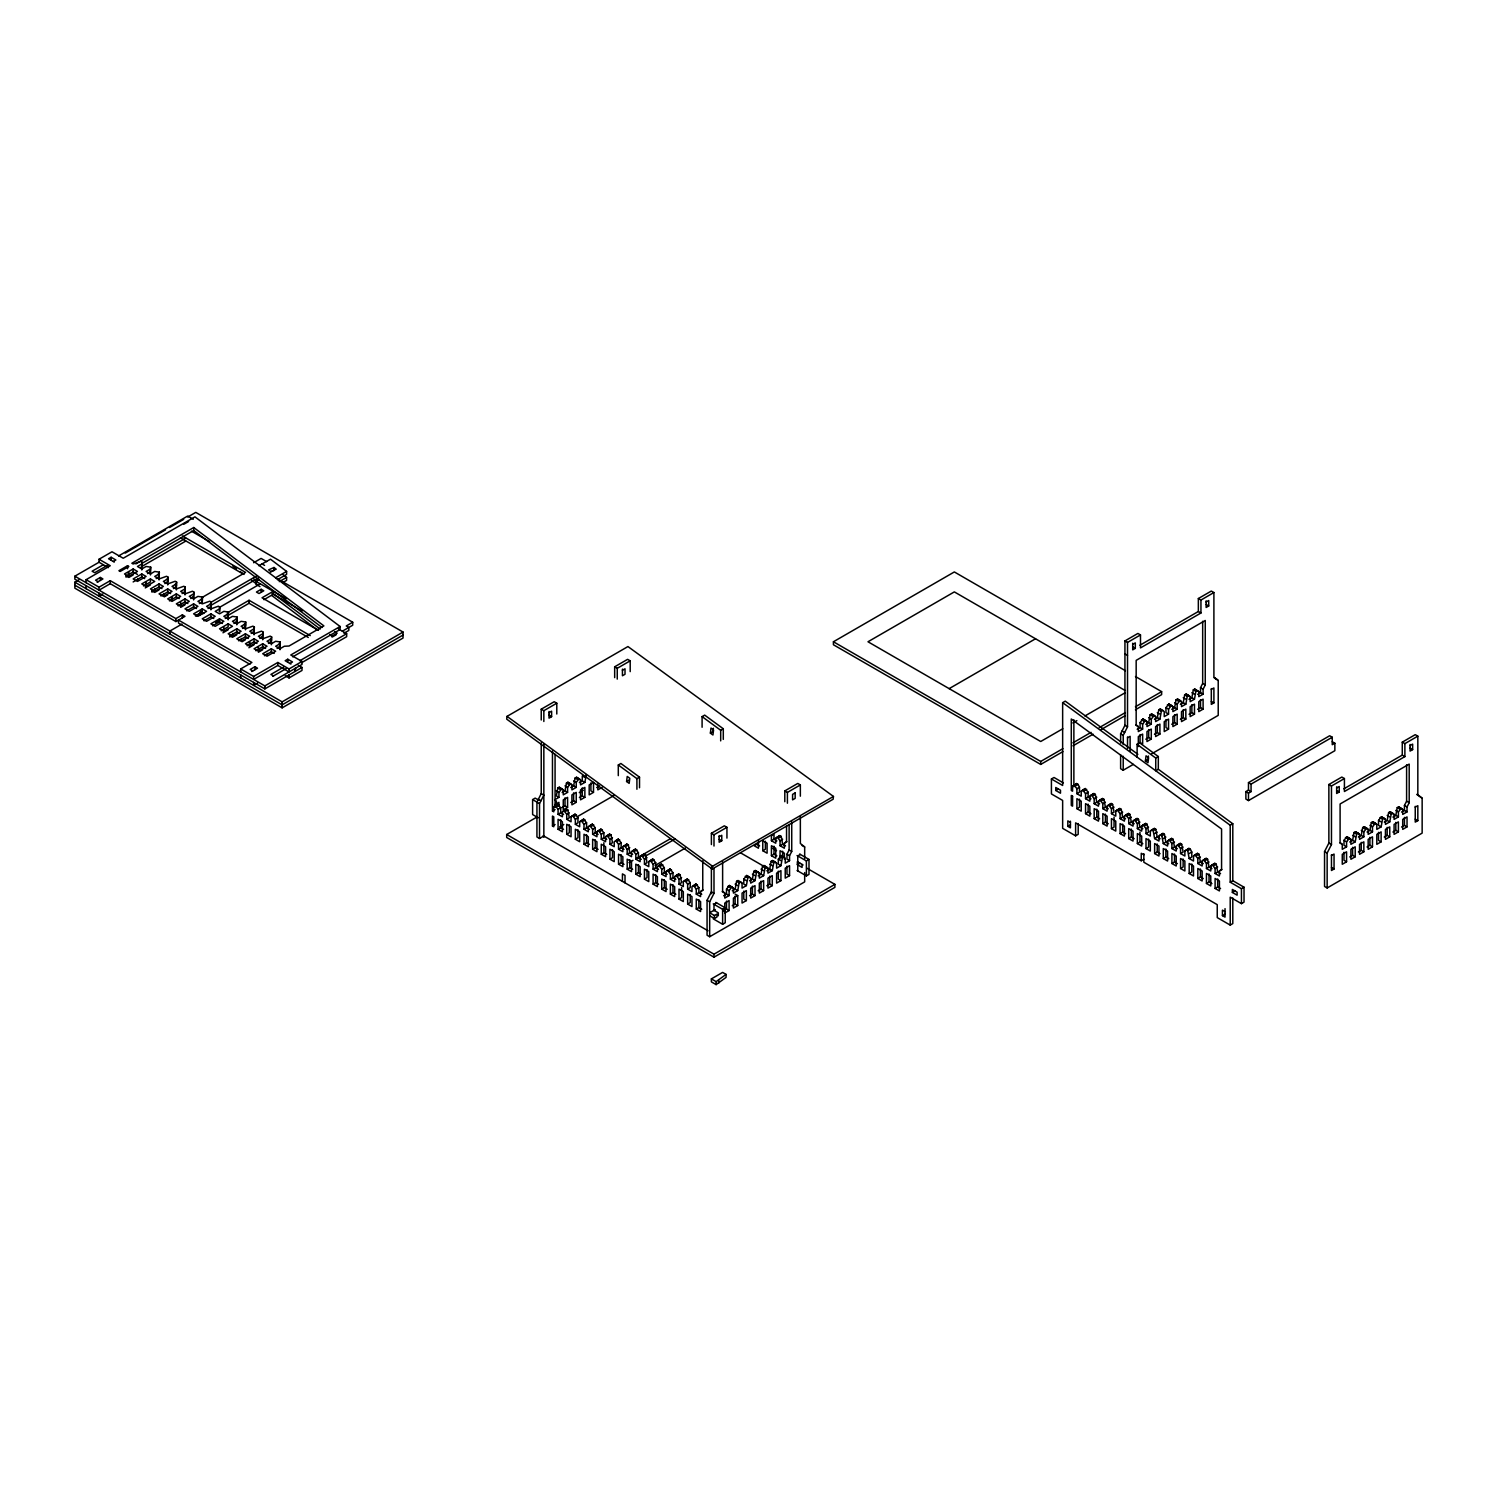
<?xml version="1.0" encoding="UTF-8"?>
<svg xmlns="http://www.w3.org/2000/svg" width="1497" height="1497" viewBox="0 0 1497 1497"><rect width="100%" height="100%" fill="white"/><g stroke="black" fill="none" stroke-linecap="round" stroke-linejoin="round"><path stroke-width="1.5" d="M507.034 716.371L506.697 719.14L712.216 869.027L833.137 799.23L833.473 796.46L627.954 646.554L507.034 716.371L712.553 866.258L712.216 869.027M626.588 781.49L627.224 776.419L629.788 778.309L629.17 783.38L626.588 781.49L629.189 779.993M710.383 733.118L711 728.047L713.564 729.937L712.946 735.008L710.383 733.118L712.965 731.621L713.377 728.253M1145.411 760.888L1146.047 755.817L1148.611 757.688L1147.974 762.759L1145.411 760.888L1148.012 759.391L1148.424 756.004M125.954 577.112L128.836 575.447L129.116 573.632L127.675 572.79M137.462 580.443L137.761 578.609M141.785 563.995L142.065 562.161L140.643 561.319L133.158 563.995L131.848 563.246L193.731 527.524L323.895 625.896L289.052 646.012L284.299 646.255L279.976 648.762L275.654 646.255L279.976 643.766L280.257 641.951L275.654 641.277L271.35 643.766L267.027 641.277L271.35 638.789L271.631 636.955L270.19 636.131L262.705 638.789L258.382 636.3L262.705 633.792L262.985 631.977L261.545 631.135L254.06 633.792L249.756 631.304L254.06 628.815L254.359 626.981L252.918 626.158L245.433 628.815L241.111 626.326L245.433 623.819L245.714 622.004L241.111 621.33L236.788 623.819L232.465 621.33L236.788 618.841L237.087 617.007L232.465 616.352L228.162 618.841L223.839 616.352L228.162 613.845L228.442 612.03L223.839 611.356L219.516 613.845L215.194 611.356L219.516 608.867L219.816 607.034L218.375 606.21L210.89 608.867L206.567 606.379L210.89 603.871L211.171 602.056L209.73 601.214L202.245 603.871L197.922 601.382L202.245 598.894L202.525 597.06L197.922 596.405L193.6 598.894L189.296 596.405L193.6 593.897L193.899 592.082L192.458 591.24L184.973 593.897L180.65 591.409L184.973 588.92L185.254 587.086L183.813 586.263L176.328 588.92L172.024 586.431L176.328 583.924L176.627 582.108L175.186 581.266L167.701 583.924L163.379 581.435L167.701 578.946L167.982 577.112L166.541 576.289L159.056 578.946L154.734 576.457L159.056 573.969L159.356 572.135L154.734 571.461L150.43 573.969L146.107 571.461L150.43 568.972L150.71 567.138L146.107 566.484L141.785 568.972L137.462 566.484L141.785 563.995L141.785 566.97L142.065 562.161M141.785 569.964L142.065 568.149L140.643 567.307M146.388 583.605L146.107 585.421L146.107 582.445M147.548 573.632L150.43 571.966L150.71 567.138M150.43 574.96L150.71 573.126L149.27 572.303M155.033 588.583L154.734 590.417L151.871 592.082M156.175 578.609L159.056 576.944L159.356 572.135M159.056 579.938L159.356 578.123L157.915 577.281M163.379 595.394L163.66 593.579M164.82 583.605L167.701 581.94L167.982 580.106L166.541 579.283M167.701 584.934L167.982 583.1L166.541 582.277M173.446 588.583L176.328 586.918L176.627 582.108M176.328 589.912L176.627 588.096L175.186 587.254M180.95 603.553L180.65 605.368L180.65 602.374M182.091 593.579L184.973 591.914L185.254 587.086M184.973 594.908L185.254 593.074L183.813 592.251M190.737 598.557L193.6 596.891L193.899 592.082M193.6 599.885L193.899 598.07L192.458 597.228M196.051 615.922L200.093 613.602L200.373 611.768L200.373 614.762L200.954 611.113M199.363 603.553L202.245 601.888L202.525 597.06M208.008 608.53L210.89 606.865L211.171 602.056M210.89 609.859L211.171 608.025L209.73 607.202M224.12 628.478L223.839 630.312L223.839 627.318M225.28 618.504L228.162 616.839L228.442 612.03M228.162 619.833L228.442 617.999L227.001 617.176M232.765 633.474L232.465 635.289L229.602 636.955M233.906 623.5L236.788 621.835L237.087 617.007M236.788 624.829L237.087 622.995L235.647 622.153M241.111 640.286L241.391 638.452M242.551 628.478L245.433 626.813L245.714 622.004M245.433 629.807L245.714 627.973L244.273 627.149M251.197 633.474L254.06 631.809L254.359 629.975M254.06 634.803L254.359 632.969L252.918 632.127M258.682 648.426L258.382 650.259L258.382 647.265M259.823 638.452L262.705 636.786L262.985 631.977M262.705 639.78L262.985 637.947L261.545 637.123M267.027 655.237L267.308 653.403M268.468 643.429L271.35 641.783L271.631 636.955M271.35 644.777L271.631 642.943L270.19 642.101M277.095 648.426L279.976 646.76L280.257 641.951M279.976 649.754L280.257 647.92L278.835 647.097M295.676 667.793L295.096 671.442L295.096 668.448M541.24 742.905L541.24 793.616L536.936 802.093L536.936 836.991L539.519 838.488L543.561 836.168M539.519 838.488L539.519 803.59L543.841 795.113L541.24 793.616M561.824 788.713L558.942 792.362L558.942 797.358L556.36 795.861L557.801 788.04L559.242 787.216L563.265 789.873L563.265 794.87L567.588 792.362L567.588 787.385L570.469 783.717L571.91 784.896L571.91 789.873L576.233 787.385L576.233 782.388L579.096 778.739L580.537 779.9L580.537 784.896L584.859 782.388L586.3 774.585M562.124 792.531L565.005 790.865L566.446 783.062L567.868 782.22L570.469 783.717M570.75 787.553L573.632 785.888L575.073 778.066L576.513 777.242L579.096 778.739M707.071 900.333L711.393 891.856L713.994 893.353L709.672 901.83L709.672 936.729L707.071 935.232L707.071 900.333L709.672 901.83M723.631 895.749L726.513 894.102L726.513 889.106L729.395 885.457L733.418 888.114L733.418 893.091L737.74 890.603L739.181 882.781L740.622 881.958L742.063 883.118L742.063 888.114L746.367 885.606L747.808 877.803L749.249 876.98L750.689 878.14L750.689 883.118L755.012 880.629L756.453 872.826L757.894 871.984L759.335 873.144L759.335 878.14L763.638 875.651L765.079 867.83L766.52 867.006L767.961 868.166L767.961 873.144L772.284 870.655L773.724 862.852L775.165 862.01L776.606 863.17L776.606 868.166L780.929 865.678L782.37 857.856L783.792 857.033L785.233 858.193L785.233 863.17L789.555 860.681L789.555 855.704L791.726 851.456L791.726 821.928M722.621 861.823L722.621 891.351L724.773 893.091L724.773 898.088L729.095 895.58L729.095 890.603L731.977 886.954M732.258 890.771L735.139 889.106L736.58 881.303L738.021 880.461L740.622 881.958M746.367 885.606L743.784 884.128L743.784 879.132L746.666 875.483L749.249 876.98M749.548 880.797L752.411 879.132L753.852 871.329L755.293 870.487L757.894 871.984M758.174 875.801L761.056 874.154L762.497 866.333L763.938 865.509L766.52 867.006M766.82 870.824L769.701 869.158L771.123 861.355L772.564 860.513L775.165 862.01M780.929 865.678L778.328 864.181L778.328 859.184L781.209 855.536L783.792 857.033M789.555 860.681L786.973 859.184L786.973 854.207L789.125 849.959L789.125 824.978M1120.617 743.13L1120.617 733.811L1124.939 725.334L1124.939 640.922L1137.888 633.437L1140.489 634.934L1140.489 647.902L1200.95 613.003L1200.95 600.035L1213.899 592.55L1213.899 676.981L1218.221 680.461L1218.221 715.379L1151.511 753.889M1123.218 744.627L1123.218 735.308L1127.522 726.831L1127.522 642.419L1140.489 634.934M1137.177 729.245L1140.059 727.579L1140.059 722.602L1142.941 718.934L1146.964 721.61L1146.964 726.588L1151.287 724.099L1151.287 719.103L1154.168 715.454L1155.609 716.614L1155.609 721.61L1159.913 719.103L1161.354 711.3L1162.795 710.457L1164.236 711.636L1164.236 716.614L1168.558 714.125L1168.558 709.129L1171.44 705.48L1172.881 706.64L1172.881 711.636L1177.185 709.129L1177.185 704.151L1180.066 700.502L1181.507 701.663L1181.507 706.64L1185.83 704.151L1187.271 696.33L1188.712 695.506L1190.152 696.666L1190.152 701.663L1194.475 699.155L1195.897 691.352L1197.338 690.529L1198.779 691.689L1198.779 696.666L1203.101 694.178L1203.101 689.2L1205.253 684.952L1205.253 620.469L1136.167 660.364L1136.167 724.847L1138.319 726.588L1138.319 731.584L1142.641 729.076L1142.641 724.099L1145.523 720.431M1145.804 724.267L1148.686 722.602L1150.126 714.78L1151.567 713.957L1154.168 715.454M1154.449 719.271L1157.331 717.606L1158.772 709.803L1160.212 708.979L1162.795 710.457M1168.558 714.125L1165.957 712.628L1165.957 707.632L1168.839 703.983L1171.44 705.48M1171.721 709.297L1174.602 707.632L1176.043 699.829L1177.484 699.005L1180.066 700.502M1180.366 704.32L1183.248 702.654L1184.67 694.851L1186.111 694.009L1188.712 695.506M1188.992 699.324L1191.874 697.677L1193.315 689.855L1194.756 689.032L1198.779 691.689M1197.637 694.346L1200.519 692.681L1200.519 687.703L1202.671 683.455L1202.671 621.292M1324.546 851.568L1328.868 843.073L1328.868 784.522L1341.817 777.055L1344.418 778.552L1344.418 791.501L1404.878 756.603L1404.878 743.635L1417.827 736.15L1417.827 794.72L1422.15 798.2L1422.15 833.118L1327.147 887.964L1324.546 886.467L1324.546 851.568L1327.147 853.047L1327.147 887.964M1327.147 853.047L1331.469 844.57L1331.469 786.019L1344.418 778.552M1346.57 846.815L1343.988 845.318L1343.988 840.341L1346.87 836.692L1350.893 839.349L1350.893 844.327L1355.215 841.838L1356.656 834.016L1358.097 833.193L1359.538 834.353L1359.538 839.349L1363.842 836.842L1363.842 831.864L1366.724 828.197L1368.164 829.375L1368.164 834.353L1372.487 831.864L1372.487 826.868L1375.369 823.219L1376.81 824.379L1376.81 829.375L1381.132 826.868L1382.573 819.065L1383.995 818.241L1385.436 819.402L1385.436 824.379L1389.759 821.89L1391.2 814.069L1392.64 813.245L1394.081 814.405L1394.081 819.402L1398.404 816.894L1398.404 811.917L1401.286 808.268L1402.708 809.428L1402.708 814.405L1407.03 811.917L1407.03 806.939L1409.201 802.691L1409.201 764.088L1340.096 803.983L1340.096 842.586L1342.266 844.327L1342.266 849.323L1346.57 846.815L1346.57 841.838L1349.452 838.17M1349.751 842.006L1352.614 840.341L1354.055 832.519L1355.496 831.696L1358.097 833.193M1358.378 837.01L1361.26 835.345L1362.7 827.542L1364.141 826.718L1366.724 828.197M1367.023 832.033L1369.905 830.367L1371.327 822.545L1372.768 821.722L1375.369 823.219M1381.132 826.868L1378.531 825.371L1378.531 820.393L1381.413 816.744L1383.995 818.241M1384.295 822.059L1387.176 820.393L1388.617 812.59L1390.058 811.748L1392.64 813.245M1392.921 817.063L1395.803 815.416L1397.244 807.594L1398.685 806.771L1402.708 809.428M1401.566 812.085L1404.448 810.42L1404.448 805.442L1406.6 801.194L1406.6 764.855M552.468 751.138L552.468 811.075L553.778 811.823L553.778 806.827L557.801 804.17L560.683 807.819L560.683 812.815L563.564 814.48M557.801 804.17L553.778 806.827M555.2 805.667L558.082 809.316L558.082 814.312L562.404 816.801L562.404 811.823L566.446 809.147L567.868 809.989L569.309 817.792L566.727 819.289L566.727 814.312L563.845 810.644M566.446 809.147L562.404 811.823M566.727 819.289L571.049 821.797L571.049 816.801L575.073 814.143L577.954 817.792L577.954 822.789L575.353 824.286L575.353 819.289L572.49 815.64M575.073 814.143L571.049 816.801M575.353 824.286L579.676 826.774L579.676 821.797L583.718 819.121L586.581 822.789L586.581 827.766L589.462 829.432M583.718 819.121L579.676 821.797M581.117 820.618L583.998 824.286L583.998 829.263L588.321 831.771L588.321 826.774L592.344 824.117L595.226 827.766L595.226 832.762L598.108 834.428M592.344 824.117L588.321 826.774M589.762 825.614L592.644 829.263L592.644 834.259L596.947 836.748L596.947 831.771L600.989 829.095L603.871 832.762L603.871 837.74L606.734 839.405M600.989 829.095L596.947 831.771M598.388 830.592L601.27 834.259L601.27 839.237L605.593 841.726L605.593 836.748L609.616 834.091L611.057 834.914L612.498 842.736L609.915 844.233L609.915 839.237L607.034 835.588M609.616 834.091L605.593 836.748M624.024 849.379L621.143 847.714L621.143 842.736L618.261 839.068L614.219 841.726L614.219 846.722L609.915 844.233M616.82 840.247L618.261 839.068M615.66 840.566L618.542 844.233L618.542 849.211L622.864 851.699L622.864 846.722L624.305 845.562L627.187 849.211L627.187 854.207L631.509 856.696L631.509 851.699L635.533 849.042L638.414 852.71L638.414 857.687L641.296 859.353M625.465 845.225L626.887 844.065L628.328 844.888L629.769 852.71L632.651 854.375M635.533 849.042L631.509 851.699M632.95 850.539L635.813 854.207L635.813 859.184L640.136 861.673L640.136 856.696L644.178 854.038L645.6 854.862L647.041 862.684L644.458 864.181L644.458 859.184L641.577 855.536M644.178 854.038L640.136 856.696M644.458 864.181L648.781 866.669L648.781 861.673L652.804 859.016L655.686 862.684L655.686 867.661L658.568 869.327M652.804 859.016L648.781 861.673M650.222 860.513L653.085 864.181L653.085 869.158L657.408 871.647L657.408 866.669L661.449 864.012L664.331 867.661L664.331 872.657L667.194 874.304M661.449 864.012L657.408 866.669M658.848 865.509L661.73 869.158L661.73 874.154L666.053 876.643L666.053 871.647L670.076 868.99L672.958 872.657L672.958 877.635L675.839 879.3M670.076 868.99L666.053 871.647M667.494 870.487L670.375 874.154L670.375 879.132L674.679 881.621L674.679 876.643L678.721 873.986L680.162 874.809L681.603 882.631L679.002 884.128L679.002 879.132L676.12 875.483M678.721 873.986L674.679 876.643M679.002 884.128L683.324 886.617L683.324 881.621L687.348 878.964L690.229 882.631L690.229 887.609L687.647 889.106L687.647 884.128L684.765 880.461M687.348 878.964L683.324 881.621M701.756 894.252L698.874 892.605L698.874 887.609L695.993 883.96L691.97 886.617L691.97 891.594L687.647 889.106M694.552 885.12L695.993 883.96M693.392 885.457L696.273 889.106L696.273 894.102L700.596 896.591L700.596 891.594L702.748 889.854L702.748 860.794M776.887 840.902L774.005 839.237L774.005 834.259L771.423 835.756L771.423 840.734L775.745 843.223L775.745 838.245L779.769 835.588L781.209 836.411L782.65 844.233L785.532 845.899M779.769 835.588L775.745 838.245M777.186 837.085L780.049 840.734L780.049 845.73L784.372 848.219L784.372 843.223L786.543 841.482L786.543 825.839M1082.668 790.042L1085.55 793.691L1085.55 798.687L1089.853 801.176L1089.853 796.198L1091.294 795.019L1094.176 798.687L1094.176 803.664L1098.499 806.172L1098.499 801.176L1099.939 800.016L1102.821 803.664L1102.821 808.661L1107.125 811.149L1107.125 806.172L1108.566 804.993L1111.448 808.661L1111.448 813.638L1115.77 816.127L1115.77 811.149L1117.211 809.989L1120.093 813.638L1120.093 818.634L1124.415 821.123L1124.415 816.127L1125.856 814.967L1128.719 818.634L1128.719 823.612L1133.042 826.101L1133.042 821.123L1134.483 819.963L1137.364 823.612L1137.364 828.608L1141.687 831.097L1141.687 826.101L1143.128 824.941L1145.991 828.608L1145.991 833.586L1150.314 836.075L1150.314 831.097L1151.754 829.937L1153.195 830.76L1154.636 838.582L1158.959 841.071L1158.959 836.075L1160.4 834.914L1161.84 835.756L1163.281 843.56L1167.585 846.048L1167.585 841.071L1169.026 839.911L1171.908 843.56L1171.908 848.556L1176.23 851.045L1176.23 846.048L1177.671 844.888L1180.553 848.556L1180.553 853.533L1184.876 856.022L1184.876 851.045L1186.298 849.884L1187.739 850.708L1189.179 858.53L1193.502 861.018L1193.502 856.022L1194.943 854.862L1197.825 858.53L1197.825 863.507L1202.147 865.996L1202.147 861.018L1203.588 859.858L1206.451 863.507L1206.451 868.503L1210.774 870.992L1210.774 865.996L1212.214 864.836L1215.096 868.503L1215.096 873.481L1219.419 875.97L1219.419 870.992L1221.571 869.233L1221.571 829.02L1071.291 719.009L1071.291 790.453L1072.582 791.202L1072.582 786.224L1074.023 785.046L1076.904 788.713L1076.904 793.691L1081.227 796.198L1081.227 791.202L1085.25 788.545L1088.132 792.194L1088.132 797.19L1091.014 798.855M1075.183 784.727L1076.624 783.549L1078.065 784.391L1079.487 787.216L1079.487 792.194L1076.904 793.691M1085.25 788.545L1081.227 791.202M1099.64 803.833L1096.777 802.167L1095.336 794.364L1093.895 793.522L1089.853 796.198M1108.285 808.829L1105.404 807.164L1103.963 799.342L1102.522 798.519L1098.499 801.176M1111.448 813.638L1114.049 812.141L1112.608 804.338L1111.167 803.496L1107.125 806.172M1125.557 818.803L1122.675 817.137L1121.234 809.316L1119.793 808.492L1115.77 811.149M1134.202 823.78L1131.32 822.115L1129.879 814.312L1128.439 813.47L1124.415 816.127M1142.829 828.777L1139.947 827.111L1138.506 819.289L1137.084 818.466L1133.042 821.123M1145.991 833.586L1148.592 832.089L1147.151 824.286L1145.71 823.444L1141.687 826.101M1160.1 838.75L1157.237 837.085L1155.796 829.263L1154.355 828.44L1150.314 831.097M1168.745 843.728L1165.864 842.062L1164.423 834.259L1162.982 833.417L1158.959 836.075M1177.372 848.705L1174.509 847.059L1173.068 839.237L1171.627 838.414L1167.585 841.071M1180.553 853.533L1183.135 852.036L1181.694 844.233L1180.254 843.391L1176.23 846.048M1187.458 849.548L1188.899 848.387L1190.34 849.211L1191.78 852.036L1191.78 857.033L1189.179 858.53M1203.289 863.675L1200.407 862.01L1198.966 854.207L1197.525 853.365L1193.502 856.022M1211.934 868.653L1209.052 867.006L1207.611 859.184L1206.17 858.361L1202.147 861.018M1220.56 873.649L1217.679 871.984L1216.256 864.181L1214.816 863.339L1210.774 865.996M711.374 978.888L716.127 981.639L726.064 974.397L722.602 972.414L711.374 978.888L711.374 981.882L716.127 984.614L726.064 977.391L726.064 974.397M285.309 675.765L289.052 677.935L302.001 670.45L302.001 667.456L264.857 688.901L74.85 579.189L74.85 576.195L99.027 562.236L99.027 559.242L111.994 551.775L123.222 558.25L194.947 516.839L340.1 626.513L340.1 629.507L292.738 656.846M113.285 561.487L115.868 559.99L111.134 557.258L108.532 558.755L114.296 562.067M103.237 564.799L92.122 571.218L94.723 572.715L107.672 565.23M118.581 555.948L187.686 516.035L193.244 519.253M187.705 517.026L195.77 512.386L403.049 632.052L403.049 638.04L282.128 707.856L74.85 588.171L74.85 582.183L78.873 579.863M125.224 553.104L165.531 529.826M169.573 527.505L183.682 519.365M86.078 582.689L86.078 579.695L110.254 565.735L99.027 559.242M183.832 524.249L188.585 521.517M97.155 582.277L102.919 578.946L100.336 577.449L95.583 580.2L98.166 581.697M127.544 565.735L118.899 570.713L120.19 571.461L128.836 566.484L127.544 565.735L127.544 568.729M135.853 563.92L193.731 530.499L193.731 527.524M99.027 587.18L110.254 580.686L175.898 618.598L182.372 614.855L184.973 616.352L175.898 621.573L110.254 583.68L99.027 590.174L99.027 587.18L86.078 579.695M141.841 563.452L185.74 538.115M133.158 568.972L124.513 573.969L128.836 576.457L137.462 571.461L133.158 568.972L133.158 571.966L126.235 575.952M141.841 566.446L185.74 541.109M133.158 574.96L128.836 577.449L125.954 575.784M102.769 593.991L99.027 596.143L99.027 593.149M141.785 573.969L133.158 578.946L137.462 581.435L146.107 576.457L141.785 573.969L141.785 576.944L133.158 581.94M150.43 578.946L141.785 583.924L146.107 586.431L154.734 581.435L150.43 578.946L150.43 581.94L143.506 585.926M145.246 587.928L150.43 584.934M159.056 583.924L150.43 588.92L154.734 591.409L163.379 586.431L159.056 583.924L159.056 586.918L152.151 590.922M159.056 589.912L154.734 592.419L151.871 590.754M167.701 588.92L159.056 593.897L163.379 596.405L172.024 591.409L167.701 588.92L167.701 591.914L160.797 595.9M164.24 596.891L167.701 594.908M176.328 593.897L167.701 598.894L172.024 601.382L180.65 596.405L176.328 593.897L176.328 596.891L169.423 600.896M184.973 598.894L176.328 603.871L180.65 606.379L189.296 601.382L184.973 598.894L184.973 601.888L178.068 605.873M253.611 562.741L261.096 558.418L266.653 561.637M180.65 607.37L184.973 604.882M201.683 597.715L245.564 572.397L182.391 535.926M258.831 565.735L270.508 559.204L286.601 571.405L286.601 574.399L277.413 579.695M193.6 603.871L184.973 608.867L189.296 611.356L197.922 606.379L193.6 603.871L193.6 606.865L186.695 610.851M210.927 602.355L256.848 575.84M202.245 608.867L193.6 613.845L197.922 616.352L206.567 611.356L202.245 608.867L202.245 611.861L195.34 615.847M210.927 605.349L258.831 577.692M181.942 624.081L169.853 631.06L169.853 634.054M259.991 586.637L255.987 584.317L255.987 581.341L259.224 579.47M219.329 607.483L260.291 583.83M210.89 613.845L202.245 618.841L206.567 621.33L215.194 616.352L210.89 613.845L210.89 616.839L203.966 620.825M275.579 577.767L286.601 571.405M261.189 589.294L256.436 592.045L259.018 593.542L263.771 590.791L261.189 589.294L261.189 592.288M279.265 581.641L286.601 577.393L283.027 574.68M227.432 612.778L249.063 600.278L310.272 635.607M219.516 618.841L210.89 623.819L215.194 626.326L223.839 621.33L219.516 618.841L219.516 621.835L212.611 625.821M282.933 582.501L286.601 580.387L286.601 577.393M215.624 622.584L219.572 620.301M227.432 615.772L249.063 603.272L308.288 637.46M263.902 599.698L273.259 594.29L273.259 591.315L262.031 597.79L318.449 630.368M228.162 623.819L219.516 628.815L223.839 631.304L232.465 626.326L228.162 623.819L228.162 626.813L221.238 630.798M222.978 632.801L228.162 629.807M236.788 628.815L228.162 633.792L232.465 636.3L241.111 631.304L236.788 628.815L236.788 631.809L229.883 635.795M236.788 634.803L232.465 637.292L229.602 635.626M245.433 633.792L236.788 638.789L241.111 641.277L249.756 636.3L245.433 633.792L245.433 636.786L238.528 640.772M241.971 641.783L245.433 639.78M254.06 638.789L245.433 643.766L249.756 646.255L258.382 641.277L254.06 638.789L254.06 641.783L247.155 645.768M248.876 647.752L254.06 644.777M262.705 643.766L254.06 648.762L258.382 651.251L267.027 646.255L262.705 643.766L262.705 646.76L255.8 650.746M258.382 652.243L262.705 649.754M271.35 648.762L262.705 653.74L267.027 656.229L275.654 651.251L271.35 648.762L271.35 651.756L264.426 655.742M240.68 671.947L240.68 668.953L251.908 662.479L178.499 620.076L178.499 623.07L249.924 664.312M251.758 671.535L257.521 668.205L254.939 666.708L250.186 669.458L252.768 670.955M240.68 668.953L253.629 676.438L277.824 662.479L289.052 668.953L302.001 661.468L302.001 664.462L264.857 685.907L74.85 576.195M340.1 626.513L290.774 654.994L302.001 661.468M289.913 663.47L292.495 661.973L287.742 659.223L285.16 660.72L290.923 664.05M289.052 668.953L289.052 671.947L277.824 665.454L253.629 679.432L253.629 676.438M342.345 631.191L352.712 625.222L352.712 622.228L346.237 625.971L348.82 627.468L348.82 630.443L343.973 633.25M331.436 636.506L337.181 633.175L334.598 631.678M332.203 637.048L336.151 634.784M283.869 666.951L270.901 674.436L273.502 675.933M257.671 683.081L253.629 685.401L253.629 682.407M272.753 676.363L286.451 668.448M299.849 660.72L346.668 633.699L346.668 636.693L301.814 662.591M74.85 582.183L282.128 701.868L403.049 632.052M403.049 635.046L282.128 704.862L74.85 585.177M541.24 720.001L541.24 709.185L554.208 701.719L556.79 703.216L556.79 714.013M614.668 677.617L614.668 666.801L627.617 659.335L630.2 660.832L630.2 671.629M541.24 709.185L543.841 710.682L556.79 703.216M614.668 666.801L617.251 668.298L630.2 660.832M549.025 712.666L551.607 711.169L551.607 716.651L549.025 718.148L549.025 711.487M622.434 670.282L625.016 668.785L625.016 674.268L622.434 675.765L622.434 669.103M538.228 817.792L532.614 814.555L532.614 799.604L535.196 798.107L538.939 800.259M579.395 782.557L582.277 780.891L584.859 782.388M554.639 799.847L558.942 797.358M618.298 775.633L618.298 764.986L620.899 763.489L639.518 777.149L639.518 787.759M702.093 727.261L702.093 716.614L704.675 715.117L723.294 728.777L723.294 739.387M1062.889 751.625L1040.714 764.424L833.417 644.758L833.417 641.764L954.338 571.948L1125.407 670.712M554.639 804.843L558.942 802.336L558.942 806.322M806.733 868.11L834.896 884.371L834.896 887.365L713.994 957.182L506.697 837.497L506.697 834.503L536.936 817.044M579.245 792.624L583.287 790.285M556.641 806.49L559.242 804.993M552.468 811.075L555.069 809.578M558.082 809.316L560.683 807.819M562.124 807.501L565.005 805.835L567.588 807.332L567.588 797.358L563.265 799.847L563.265 809.821L567.588 807.332M570.75 802.504L573.632 800.839L576.233 802.336L576.233 792.362L571.91 794.87L571.91 804.843L576.233 802.336M579.395 797.527L582.277 795.861L584.859 797.358L584.859 787.385L580.537 789.873L580.537 799.847L584.859 797.358M596.667 787.553L599.548 785.888M593.504 792.362L589.182 794.87L589.182 784.896L593.504 782.388L593.504 792.362L590.903 790.865L590.903 782.894M602.131 787.385L597.827 789.873L597.827 783.885M558.082 814.312L560.683 812.815M565.286 811.486L567.868 809.989M566.727 814.312L569.309 812.815M552.468 826.026L553.778 826.774L553.778 816.801L552.468 816.052L552.468 826.026L555.069 824.529M636.917 789.256L636.917 778.646L639.518 777.149M720.693 740.884L720.693 730.274L723.294 728.777M573.931 816.464L576.513 814.967M559.728 826.831L563.77 824.491M577.917 816.314L614.313 795.319M558.082 829.263L562.404 831.771L562.404 821.797L558.082 819.289L558.082 829.263L560.683 827.766L563.564 829.432M575.353 819.289L577.954 817.792M582.558 821.46L585.159 819.963M566.727 834.259L571.049 836.748L571.049 826.774L566.727 824.286L566.727 834.259L569.309 832.762L569.309 824.772M583.998 824.286L586.581 822.789M583.998 829.263L586.581 827.766M591.203 826.438L593.785 824.941M575.353 839.237L579.676 841.726L579.676 831.771L575.353 829.263L575.353 839.237L577.954 837.74L577.954 829.768M592.644 829.263L595.226 827.766M592.644 834.259L595.226 832.762M599.829 831.434L602.43 829.937M583.998 844.233L588.321 846.722L588.321 836.748L583.998 834.259L583.998 844.233L586.581 842.736L589.462 844.402M601.27 834.259L603.871 832.762M601.27 839.237L603.871 837.74M608.474 836.411L611.057 834.914M592.644 849.211L596.947 851.699L596.947 841.726L592.644 839.237L592.644 849.211L595.226 847.714L598.108 849.379M609.915 839.237L612.498 837.74M617.101 841.408L619.702 839.911M601.27 854.207L605.593 856.696L605.593 846.722L601.27 844.233L601.27 854.207L603.871 852.71L606.734 854.375M618.542 844.233L621.143 842.736M618.542 849.211L621.143 847.714M622.864 846.722L626.887 844.065M625.746 846.385L628.328 844.888M609.915 859.184L614.219 861.673L614.219 851.699L609.915 849.211L609.915 859.184L612.498 857.687L612.498 849.716M627.187 849.211L629.769 847.714M627.187 854.207L629.769 852.71M634.372 851.381L636.973 849.884M618.542 864.181L622.864 866.669L622.864 856.696L618.542 854.207L618.542 864.181L621.143 862.684L624.024 864.349M635.813 854.207L638.414 852.71M628.983 862.628L632.95 860.345M636.899 858.062L670.562 838.619M635.813 859.184L638.414 857.687M643.018 856.359L645.6 854.862M645.432 856.134L675.147 838.975M627.187 869.158L631.509 871.647L631.509 861.673L627.187 859.184L627.187 869.158L629.769 867.661L632.651 869.327M644.458 859.184L647.041 857.687M949.154 688.639L1035.531 638.77M651.663 861.355L654.245 859.858M635.813 874.154L640.136 876.643L640.136 866.669L635.813 864.181L635.813 874.154L638.414 872.657L641.296 874.304M653.085 864.181L655.686 862.684M655.162 865.472L685.289 848.088M711.393 844.551L711.393 833.286L724.342 825.82L726.943 827.317L726.943 838.114M784.802 801.718L784.802 790.903L797.77 783.436L800.352 784.933L800.352 796.179M653.085 869.158L655.686 867.661M711.393 833.286L713.994 834.783L726.943 827.317M784.802 790.903L787.403 792.4L800.352 784.933M660.289 866.333L662.89 864.836M644.458 879.132L648.781 881.621L648.781 871.647L644.458 869.158L644.458 879.132L647.041 877.635L647.041 869.663M661.73 869.158L664.331 867.661M719.159 836.767L721.76 835.27L721.76 840.753L719.159 842.25L719.159 835.588M661.73 874.154L664.331 872.657M668.934 871.329L671.517 869.832M653.085 884.128L657.408 886.617L657.408 876.643L653.085 874.154L653.085 884.128L655.686 882.631L658.568 884.278M670.375 874.154L672.958 872.657M670.375 879.132L672.958 877.635M677.561 876.306L680.162 874.809M661.73 889.106L666.053 891.594L666.053 881.621L661.73 879.132L661.73 889.106L664.331 887.609L667.194 889.274M679.002 879.132L681.603 877.635M686.206 881.303L688.788 879.806M712.553 866.258L833.473 796.46M670.375 894.102L674.679 896.591L674.679 886.617L670.375 884.128L670.375 894.102L672.958 892.605L675.839 894.252M687.647 884.128L690.229 882.631M771.423 840.734L774.005 839.237M694.833 886.28L697.434 884.783M778.627 837.908L781.209 836.411M1139.909 645.244L1198.349 611.506L1198.349 598.538L1211.316 591.053L1213.899 592.55M679.002 899.079L683.324 901.568L683.324 891.594L679.002 889.106L679.002 899.079L681.603 897.582L681.603 887.609M696.273 889.106L698.874 887.609M762.778 850.708L767.1 853.196L767.1 843.223L762.778 840.734L762.778 850.708L765.379 849.211L765.379 841.239M780.049 840.734L782.65 839.237M696.273 894.102L698.874 892.605M700.596 891.594L703.197 890.097M780.049 845.73L782.65 844.233M784.372 843.223L786.973 841.726M1132.705 644.384L1135.306 642.887L1135.306 648.369L1132.705 649.866L1132.705 643.223M1206.133 602L1208.715 600.503L1208.715 605.986L1206.133 607.483L1206.133 600.84M687.647 904.057L691.97 906.564L691.97 896.591L687.647 894.102L687.647 904.057L690.229 902.579L690.229 894.588M771.423 855.704L775.745 858.193L775.745 848.219L771.423 845.73L771.423 855.704L774.005 854.207L776.887 855.872M696.273 909.053L700.596 911.542L700.596 901.568L696.273 899.079L696.273 909.053L698.874 907.556L701.756 909.222M1078.196 823.537L1078.196 834.334L1075.613 835.831L1062.645 828.346L1062.645 800.427L1051.418 793.953L1051.418 778.983L1062.645 785.476L1062.645 702.654L1065.246 701.157L1137.851 754.282M716.576 902.822L713.994 904.319L713.994 910.719M800.352 854.45L797.77 855.947L797.77 870.898M737.74 895.58L733.418 898.088L733.418 908.061L737.74 905.554L737.74 895.58L735.139 894.102M715.285 909.558L709.672 912.796L714.425 915.528L717.007 914.031L717.007 917.025L714.425 918.522L709.672 915.79M803.084 865.004L797.34 861.673L797.34 864.667L799.922 863.17M713.264 903.907L722.621 909.297L725.222 907.8L725.222 922.77L722.621 924.267L713.264 918.859M797.04 855.536L806.396 860.925L808.998 859.428L808.998 874.398L806.396 875.895L797.04 870.487M723.631 910.719L726.513 909.053L729.095 910.55L729.095 900.576L724.773 903.065L724.773 913.039L729.095 910.55M732.258 905.722L735.139 904.057L737.74 905.554M749.548 895.749L752.411 894.102L755.012 895.58L755.012 885.606L750.689 888.114L750.689 898.088L755.012 895.58M758.174 890.771L761.056 889.106L763.638 890.603L763.638 880.629L759.335 883.118L759.335 893.091L763.638 890.603M766.82 885.775L769.701 884.128L772.284 885.625L772.284 875.651L767.961 878.14L767.961 888.114L772.284 885.625M746.367 900.576L742.063 903.065L742.063 893.091L746.367 890.603L746.367 900.576L743.784 899.079L743.784 891.108M780.929 880.629L776.606 883.118L776.606 873.144L780.929 870.655L780.929 880.629L778.328 879.132L778.328 871.16M789.555 875.651L785.233 878.14L785.233 868.166L789.555 865.678L789.555 875.651L786.973 874.154L786.973 866.164M1062.814 728.74L1040.714 741.502L867.979 641.764L954.338 591.895L1125.089 690.473M1072.844 722.939L1076.867 720.618M1084.895 715.978L1125.07 692.793M709.672 936.729L804.675 881.883L804.675 872.564M833.417 641.764L1040.714 761.449L1062.889 748.65M1072.956 742.83L1091.088 732.351M1099.154 727.692L1125.351 712.572M1135.437 706.752L1161.635 691.633L1161.635 694.627L1135.437 709.746M1072.956 745.824L1093.109 734.185M1101.174 729.526L1125.351 715.566M506.697 834.503L713.994 954.188L834.896 884.371M1051.418 778.983L1054.019 777.486L1063.375 782.894M1127.522 737.815L1130.123 736.318L1130.123 751.269M1211.316 689.443L1213.899 687.946L1213.899 702.898L1211.316 704.395L1211.316 688.583M1055.741 790.453L1060.494 793.204L1060.494 790.21L1055.741 787.459L1055.741 790.453L1058.342 788.956M1137.177 744.215L1140.059 742.549L1142.641 744.046L1142.641 734.073L1138.319 736.561L1138.319 746.535M1145.804 739.219L1148.686 737.553L1151.287 739.05L1151.287 729.076L1146.964 731.584L1146.964 741.558L1151.287 739.05M1154.449 734.241L1157.331 732.576L1159.913 734.073L1159.913 724.099L1155.609 726.588L1155.609 736.561L1159.913 734.073M1171.721 724.267L1174.602 722.602L1177.185 724.099L1177.185 714.125L1172.881 716.614L1172.881 726.588L1177.185 724.099M1180.366 719.271L1183.248 717.606L1185.83 719.103L1185.83 709.129L1181.507 711.636L1181.507 721.61L1185.83 719.103M1188.992 714.294L1191.874 712.628L1194.475 714.125L1194.475 704.151L1190.152 706.64L1190.152 716.614L1194.475 714.125M1197.637 709.297L1200.519 707.632L1203.101 709.129L1203.101 699.155L1198.779 701.663L1198.779 711.636L1203.101 709.129M1137.121 757.145L1137.121 744.365L1139.722 742.886L1158.322 756.546L1158.322 769.271L1232.798 823.762L1232.798 880.704L1244.026 887.197L1244.026 902.148L1241.443 903.645L1230.216 897.171L1230.216 925.09L1232.798 923.593L1232.798 897.994M1168.558 729.076L1164.236 731.584L1164.236 721.61L1168.558 719.103L1168.558 729.076L1165.957 727.579L1165.957 719.608M1072.582 786.224L1076.624 783.549M1075.464 785.888L1078.065 784.391M1076.904 788.713L1079.487 787.216M1084.109 790.865L1086.691 789.368M1120.617 754.769L1120.617 768.728L1123.218 770.225L1133.323 764.387M1085.55 793.691L1088.132 792.194M1091.294 795.019L1093.895 793.522M1085.55 798.687L1088.132 797.19M1158.322 769.271L1155.74 770.768L1155.74 758.043L1158.322 756.546M1092.735 795.861L1095.336 794.364M1076.904 808.661L1081.227 811.149L1081.227 801.176L1076.904 798.687L1076.904 808.661L1079.487 807.164L1079.487 799.173M1094.176 798.687L1096.777 797.19M1099.939 800.016L1102.522 798.519M1094.176 803.664L1096.777 802.167M1101.38 800.839L1103.963 799.342M1085.55 813.638L1089.853 816.146L1089.853 806.172L1085.55 803.664L1085.55 813.638L1088.132 812.141L1091.014 813.807M1102.821 803.664L1105.404 802.167M1070.43 822.377L1067.829 820.88L1067.829 826.363L1070.43 824.866M1108.566 804.993L1111.167 803.496M1102.821 808.661L1105.404 807.164M1110.007 805.835L1112.608 804.338M1094.176 818.634L1098.499 821.123L1098.499 811.149L1094.176 808.661L1094.176 818.634L1096.777 817.137L1099.64 818.803M1111.448 808.661L1114.049 807.164M1117.211 809.989L1119.793 808.492M1118.652 810.813L1121.234 809.316M1102.821 823.612L1107.125 826.101L1107.125 816.146L1102.821 813.638L1102.821 823.612L1105.404 822.115L1108.285 823.78M1120.093 813.638L1122.675 812.141M1125.856 814.967L1128.439 813.47M1120.093 818.634L1122.675 817.137M1127.278 815.809L1129.879 814.312M1111.448 828.608L1115.77 831.097L1115.77 821.123L1111.448 818.634L1111.448 828.608L1114.049 827.111L1114.049 817.137M1128.719 818.634L1131.32 817.137M1134.483 819.963L1137.084 818.466M1128.719 823.612L1131.32 822.115M1135.924 820.786L1138.506 819.289M1120.093 833.586L1124.415 836.075L1124.415 826.101L1120.093 823.612L1120.093 833.586L1122.675 832.089L1125.557 833.754M1137.364 823.612L1139.947 822.115M1143.128 824.941L1145.71 823.444M1137.364 828.608L1139.947 827.111M1144.569 825.783L1147.151 824.286M1128.719 838.582L1133.042 841.071L1133.042 831.097L1128.719 828.608L1128.719 838.582L1131.32 837.085L1134.202 838.75M1145.991 828.608L1148.592 827.111M1151.754 829.937L1154.355 828.44M1153.195 830.76L1155.796 829.263M1137.364 843.56L1141.687 846.048L1141.687 836.075L1137.364 833.586L1137.364 843.56L1139.947 842.062L1142.829 843.728M1154.636 833.586L1157.237 832.089M1248.479 790.098L1248.479 782.613L1329.673 735.757L1332.255 737.235L1332.255 744.72L1334.856 743.223L1334.856 750.708L1248.479 800.577L1245.878 799.08L1245.878 791.595L1248.479 790.098L1251.062 791.595L1251.062 784.11L1332.255 737.235M1160.4 834.914L1162.982 833.417M1154.636 838.582L1157.237 837.085M1161.84 835.756L1164.423 834.259M1145.991 848.556L1150.314 851.045L1150.314 841.071L1145.991 838.582L1145.991 848.556L1148.592 847.059L1148.592 839.068M1163.281 838.582L1165.864 837.085M1245.878 791.595L1248.479 793.092L1251.062 791.595M1169.026 839.911L1171.627 838.414M1163.281 843.56L1165.864 842.062M1170.467 840.734L1173.068 839.237M1075.613 835.831L1075.613 822.863L1141.257 860.775L1143.839 859.278M1154.636 853.533L1158.959 856.022L1158.959 846.048L1154.636 843.56L1154.636 853.533L1157.237 852.036L1160.1 853.702M1171.908 843.56L1174.509 842.062M1177.671 844.888L1180.254 843.391M1171.908 848.556L1174.509 847.059M1179.112 845.73L1181.694 844.233M1163.281 858.53L1167.585 861.018L1167.585 851.045L1163.281 848.556L1163.281 858.53L1165.864 857.033L1168.745 858.679M1180.553 848.556L1183.135 847.059M1184.876 851.045L1188.899 848.387M1244.026 887.197L1241.443 888.694L1230.216 882.201L1230.216 825.259L1232.798 823.762M1187.739 850.708L1190.34 849.211M1171.908 863.507L1176.23 865.996L1176.23 856.022L1171.908 853.533L1171.908 863.507L1174.509 862.01L1177.372 863.675M1189.179 853.533L1191.78 852.036M1194.943 854.862L1197.525 853.365M1196.384 855.704L1198.966 854.207M1180.553 868.503L1184.876 870.992L1184.876 861.018L1180.553 858.53L1180.553 868.503L1183.135 867.006L1183.135 859.016M1197.825 858.53L1200.407 857.033M1343.838 788.844L1402.277 755.106L1402.277 742.138L1415.245 734.671L1417.827 736.15M1203.588 859.858L1206.17 858.361M1197.825 863.507L1200.407 862.01M1205.01 860.681L1207.611 859.184M1336.653 787.983L1339.235 786.505L1339.235 791.988L1336.653 793.485L1336.653 786.823M1410.062 745.6L1412.644 744.103L1412.644 749.604L1410.062 751.101L1410.062 744.439M1189.179 873.481L1193.502 875.97L1193.502 865.996L1189.179 863.507L1189.179 873.481L1191.78 871.984L1191.78 864.012M1206.451 863.507L1209.052 862.01M1212.214 864.836L1214.816 863.339M1206.451 868.503L1209.052 867.006M1213.655 865.678L1216.256 864.181M1197.825 878.477L1202.147 880.966L1202.147 870.992L1197.825 868.503L1197.825 878.477L1200.407 876.98L1203.289 878.627M1215.096 868.503L1217.679 867.006M1215.096 873.481L1217.679 871.984M1219.419 870.992L1222.001 869.495M1206.451 883.455L1210.774 885.943L1210.774 875.97L1206.451 873.481L1206.451 883.455L1209.052 881.958L1211.934 883.623M1215.096 888.432L1219.419 890.94L1219.419 880.966L1215.096 878.458L1215.096 888.432L1217.679 886.954L1220.56 888.6M1230.216 882.201L1232.798 880.704M1232.368 892.437L1237.121 895.169L1237.121 892.175L1232.368 889.443L1232.368 892.437L1234.969 890.94M1225.033 911.636L1222.431 910.139L1222.431 915.621L1225.033 914.124M1331.469 855.554L1334.052 854.057L1334.052 869.009L1331.469 870.505L1331.469 854.693M1415.245 807.182L1417.827 805.685L1417.827 820.637L1415.245 822.134L1415.245 806.322M1349.751 856.958L1352.614 855.292L1355.215 856.789L1355.215 846.815L1350.893 849.323L1350.893 859.297L1355.215 856.789M1358.378 851.98L1361.26 850.315L1363.842 851.812L1363.842 841.838L1359.538 844.327L1359.538 854.3L1363.842 851.812M1367.023 846.984L1369.905 845.318L1372.487 846.815L1372.487 836.842L1368.164 839.349L1368.164 849.323L1372.487 846.815M1384.295 837.01L1387.176 835.345L1389.759 836.842L1389.759 826.868L1385.436 829.375L1385.436 839.349L1389.759 836.842M1392.921 832.033L1395.803 830.367L1398.404 831.864L1398.404 821.89L1394.081 824.379L1394.081 834.353L1398.404 831.864M1401.566 827.036L1404.448 825.371L1407.03 826.868L1407.03 816.894L1402.708 819.402L1402.708 829.375L1407.03 826.868M1346.57 861.785L1342.266 864.274L1342.266 854.3L1346.57 851.812L1346.57 861.785L1343.988 860.288L1343.988 852.298M1381.132 841.838L1376.81 844.327L1376.81 834.353L1381.132 831.864L1381.132 841.838L1378.531 840.341L1378.531 832.369M273.988 567.494L268.637 569.852L270.863 571.536L276.215 569.178L273.988 567.494L273.988 570.488L270.433 572.06M200.093 613.602L203.891 613.396M1198.349 598.538L1200.95 600.035M1206.133 604.489L1208.715 605.986M1198.349 611.506L1200.95 613.003M1402.277 742.138L1404.878 743.635M1410.062 748.107L1412.644 749.604M1402.277 755.106L1404.878 756.603M1332.255 741.726L1334.856 743.223M1216.78 679.301L1214.179 677.804L1218.221 680.461M1422.15 798.2L1416.686 794.383M1202.671 683.455L1205.253 684.952M1406.6 801.194L1409.201 802.691M1124.939 640.922L1127.522 642.419M1132.705 646.872L1135.306 648.369M1200.519 687.703L1203.101 689.2M1404.448 805.442L1407.03 806.939M1200.519 692.681L1203.101 694.178M1404.448 810.42L1407.03 811.917M1193.315 689.855L1195.897 691.352M1397.244 807.594L1399.845 809.091M1211.316 701.401L1213.899 702.898M1415.245 819.14L1417.827 820.637M1124.939 653.89L1127.522 655.387M1191.874 692.681L1194.475 694.178M1395.803 810.42L1398.404 811.917M1190.152 696.666L1186.111 694.009M1191.874 697.677L1194.475 699.155M1394.081 814.405L1390.058 811.748M1395.803 815.416L1398.404 816.894M1184.67 694.851L1187.271 696.33M1388.617 812.59L1391.2 814.069M1183.248 697.677L1185.83 699.155M1387.176 815.416L1389.759 816.894M1328.868 784.522L1331.469 786.019M1336.653 790.491L1339.235 791.988M1181.507 701.663L1177.484 699.005M1183.248 702.654L1185.83 704.151M1385.436 819.402L1381.413 816.744M1387.176 820.393L1389.759 821.89M1135.475 676.532L1161.635 691.633M1176.043 699.829L1178.626 701.326M1379.972 817.568L1382.573 819.065M1174.602 702.654L1177.185 704.151M1378.531 820.393L1381.132 821.89M1172.881 706.64L1168.839 703.983M1174.602 707.632L1177.185 709.129M1376.81 824.379L1372.768 821.722M1167.398 704.806L1169.999 706.303M1371.327 822.545L1373.928 824.042M1165.957 707.632L1168.558 709.129M1369.905 825.371L1372.487 826.868M1368.164 829.375L1364.141 826.718M1369.905 830.367L1372.487 831.864M1158.772 709.803L1161.354 711.3M1362.7 827.542L1365.283 829.039M1157.331 712.628L1159.913 714.125M1361.26 830.367L1363.842 831.864M1155.609 716.614L1151.567 713.957M1157.331 717.606L1159.913 719.103M1359.538 834.353L1355.496 831.696M1361.26 835.345L1363.842 836.842M1150.126 714.78L1152.727 716.277M1354.055 832.519L1356.656 834.016M1148.686 717.606L1151.287 719.103M1352.614 835.345L1355.215 836.842M1146.964 721.61L1142.941 718.934M1148.686 722.602L1151.287 724.099M1350.893 839.349L1346.87 836.692M1352.614 840.341L1355.215 841.838M1141.5 719.776L1144.082 721.273M1345.429 837.515L1348.011 839.012M1248.479 782.613L1251.062 784.11M1140.059 722.602L1142.641 724.099M1343.988 840.341L1346.57 841.838M1135.736 725.091L1138.319 726.588M1140.059 727.579L1142.641 729.076M1339.665 842.83L1342.266 844.327M1124.939 725.334L1127.522 726.831M1328.868 843.073L1331.469 844.57M1122.058 730.985L1124.659 732.482M1120.617 733.811L1123.218 735.308M1331.469 867.512L1334.052 869.009M1143.839 854.787L1141.257 853.29L1141.257 860.775M1067.829 826.363L1070.43 827.86L1070.43 821.198M1222.431 915.621L1225.033 917.118L1225.033 908.642M1230.216 925.09L1217.248 917.605L1217.248 904.656L1143.839 862.253L1143.839 853.664M802.074 845.468L804.675 846.965L804.675 858.604M799.641 854.038L808.998 859.428M789.125 849.959L791.726 851.456M549.025 715.154L551.607 716.651M786.973 854.207L789.555 855.704M772.508 848.35L776.531 850.67M797.34 864.667L802.074 867.418L802.074 864.424M779.769 856.359L782.37 857.856M759.615 845.899L756.733 844.233L754.151 845.73L758.474 848.219L758.474 840.247M778.328 859.184L780.929 860.681M261.994 563.901L264.576 565.398M776.606 863.17L772.564 860.513M771.123 861.355L773.724 862.852M277.469 578.778L352.712 622.228M769.701 864.181L772.284 865.678M191.429 531.173L209.561 541.633M719.159 839.256L721.76 840.753M767.961 868.166L763.938 865.509M769.701 869.158L772.284 870.655M740.547 852.841L770.319 870.019M762.497 866.333L765.079 867.83M761.056 869.158L763.638 870.655M180.407 537.779L243.581 574.249M255.987 581.341L286.114 598.725M338.322 628.871L346.668 633.699M759.335 873.144L755.293 870.487M761.056 874.154L763.638 875.651M753.852 871.329L756.453 872.826M272.042 593.598L302.169 611.001M584.859 777.411L582.277 775.914L582.277 780.891M752.411 874.154L755.012 875.651M329.845 634.429L332.446 635.926M580.537 779.9L576.513 777.242M750.689 878.14L746.666 875.483M752.411 879.132L755.012 880.629M575.073 778.066L577.674 779.563M745.225 876.306L747.808 877.803M573.632 780.891L576.233 782.388M743.784 879.132L746.367 880.629M571.91 784.896L567.868 782.22M573.632 785.888L576.233 787.385M739.462 881.621L742.063 883.118M566.446 783.062L569.028 784.559M736.58 881.303L739.181 882.781M565.005 785.888L567.588 787.385M735.139 884.128L737.74 885.606M563.265 789.873L559.242 787.216M565.005 790.865L567.588 792.362M733.418 888.114L729.395 885.457M735.139 889.106L737.74 890.603M557.801 788.04L560.383 789.537M727.954 886.28L730.536 887.777M556.36 790.865L558.942 792.362M726.513 889.106L729.095 890.603M722.19 891.594L724.773 893.091M726.513 894.102L729.095 895.58M157.915 574.287L159.356 575.129M175.186 584.26L176.627 585.102M201.085 599.23L202.525 600.054M209.73 604.208L211.171 605.05M227.001 614.182L228.442 615.024M235.647 619.178L237.087 620.001M244.273 624.155L245.714 624.998M270.19 639.125L271.631 639.949M278.835 644.103L280.257 644.926M538.359 799.267L540.96 800.764M715.865 902.41L725.222 907.8M532.614 799.604L539.519 803.59M298.259 665.304L302.001 667.456M133.158 571.966L137.462 574.455M141.785 576.944L144.666 578.609M159.056 586.918L161.938 588.583M167.701 591.914L170.583 593.579M176.328 596.891L179.21 598.557M184.973 601.888L187.855 603.553M193.6 606.865L196.481 608.53M210.89 616.839L213.753 618.504M219.516 621.835L222.398 623.5M236.788 631.809L239.67 633.474M245.433 636.786L248.315 638.452M254.06 641.783L256.941 643.429M262.705 646.76L265.587 648.426M271.35 651.756L274.213 653.403M713.545 910.045L718.298 912.796L718.298 915.79M170.864 597.733L172.305 598.557L172.024 600.391L172.024 597.397M248.596 642.606L250.036 643.429L249.756 645.263L249.756 642.269M99.027 562.236L108.383 567.644M543.224 835.644L708.006 930.778M1062.645 702.654L1230.216 825.259M1137.121 744.365L1155.74 758.043M702.093 716.614L720.693 730.274M618.298 764.986L636.917 778.646M193.731 530.499L322.023 627.486M253.236 578.478L256.941 581.285M273.689 593.935L320.171 629.077M232.784 566.016L236.489 568.823M240.212 571.629L243.936 574.436M251.365 580.069L256.941 584.279M271.818 595.525L316.447 629.245M1398.685 806.771L1400.125 807.931M1194.756 689.032L1196.197 690.192M1160.212 708.979L1161.653 710.139M804.675 846.965L800.352 843.485L800.352 816.445M781.209 855.536L782.65 856.696M1404.448 817.399L1404.448 825.371M1395.803 822.396L1395.803 830.367M1387.176 827.373L1387.176 835.345M1369.905 837.347L1369.905 845.318M1361.26 842.343L1361.26 850.315M1352.614 847.321L1352.614 855.292M1248.479 793.092L1248.479 800.577M1241.443 888.694L1241.443 903.645M1217.679 878.964L1217.679 886.954M1209.052 873.986L1209.052 881.958M1200.519 699.66L1200.519 707.632M1200.407 868.99L1200.407 876.98M1191.874 704.657L1191.874 712.628M1183.248 709.634L1183.248 717.606M1174.602 714.63L1174.602 722.602M1174.509 854.038L1174.509 862.01M1165.864 849.042L1165.864 857.033M1157.331 724.604L1157.331 732.576M1157.237 844.065L1157.237 852.036M1148.686 729.582L1148.686 737.553M1140.059 734.559L1140.059 742.549M1139.947 832.089L1139.947 842.062M1131.32 829.095L1131.32 837.085M1127.522 736.954L1127.522 748.5M1123.218 756.266L1123.218 770.225M1122.675 824.117L1122.675 832.089M1105.404 814.143L1105.404 822.115M1096.777 809.147L1096.777 817.137M1088.132 804.17L1088.132 812.141M1073.873 719.814L1073.873 786.655M1040.714 761.449L1040.714 764.424M806.396 860.925L806.396 875.895M787.403 792.4L787.403 803.215M784.372 859.184L784.372 853.196L780.049 850.708L780.049 858.698M782.65 851.213L782.65 857.201M774.005 846.217L774.005 854.207M769.701 876.138L769.701 884.128M761.056 881.134L761.056 889.106M752.411 886.112L752.411 894.102M735.139 896.085L735.139 904.057M726.513 901.082L726.513 909.053M724.342 908.305L724.342 911.299M722.621 909.297L722.621 924.267M718.71 980.142L718.71 983.136M716.127 981.639L716.127 984.614M714.425 915.528L714.425 918.522M713.994 834.783L713.994 846.048M713.994 868.578L713.994 893.353M713.994 954.188L713.994 957.182M711.393 867.081L711.393 893.709M698.874 899.585L698.874 907.556M672.958 884.615L672.958 892.605M664.331 879.637L664.331 887.609M655.686 874.641L655.686 882.631M638.414 864.667L638.414 872.657M629.769 859.69L629.769 867.661M625.016 882.874L625.016 875.389L622.434 873.892L622.434 881.377M621.143 854.693L621.143 862.684M617.251 668.298L617.251 679.114M603.871 842.736L603.871 852.71M595.226 839.742L595.226 847.714M586.581 834.746L586.581 842.736M582.277 787.871L582.277 795.861M573.632 792.867L573.632 800.839M565.005 797.845L565.005 805.835M560.683 819.795L560.683 827.766M556.36 800.839L556.36 806.827M555.069 754.263L555.069 807.276M543.841 710.682L543.841 721.498M543.841 743.972L543.841 837.328M289.052 674.941L289.052 677.935M287.742 659.223L287.742 662.217M282.128 701.868L282.128 707.856M279.976 643.766L279.976 646.76M277.824 662.479L277.824 665.454M271.35 638.789L271.35 641.783M264.857 685.907L264.857 688.901M262.705 633.792L262.705 636.786M254.939 666.708L254.939 669.702M254.359 626.981L254.06 631.809M249.063 600.278L249.063 603.272M245.433 623.819L245.433 626.813M240.68 674.941L240.68 677.935M236.788 618.841L236.788 621.835M228.162 613.845L228.162 616.839M219.816 607.034L219.516 611.861L219.516 608.867M210.89 603.871L210.89 606.865M202.245 598.894L202.245 601.888M193.6 593.897L193.6 596.891M184.973 588.92L184.973 591.914M182.372 614.855L182.372 617.849M176.328 583.924L176.328 586.918M175.898 618.598L175.898 621.573M167.982 577.112L167.701 581.94M159.056 573.969L159.056 576.944M150.43 568.972L150.43 571.966M128.836 572.472L128.836 575.447M111.134 557.258L111.134 560.252M110.254 580.686L110.254 583.68M100.336 577.449L100.336 580.443M86.078 585.683L86.078 588.677M795.169 792.886L792.587 794.364L792.587 799.866L795.169 798.369L795.169 792.886M1072.582 796.198L1071.291 795.45L1071.291 805.423L1072.582 806.172L1072.582 796.198"/></g></svg>
